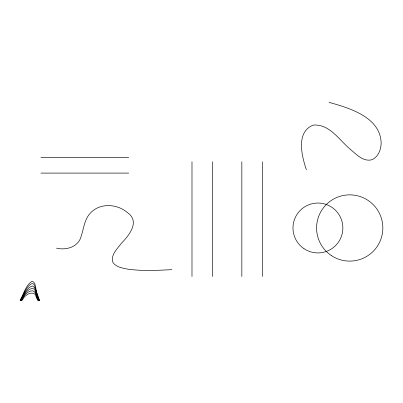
<?xml version="1.0" encoding="UTF-8"?>
<svg xmlns="http://www.w3.org/2000/svg" width="403" height="403" viewBox="0 0 403 403"><rect width="100%" height="100%" fill="white"/><g stroke="black" fill="none" stroke-linecap="round" stroke-linejoin="round"><path stroke-width="0.6" d="M171.824 269.647C157.205 270.408 142.45 271.159 127.892 269.179C122.577 268.086 116.084 267.26 112.85 262.333C110.382 254.842 117.565 248.651 121.525 243.105C129.444 234.989 140.461 221.333 127.046 212.285C116.714 203.636 99.39 202.754 90.091 213.414C84.368 219.6 83.814 228.34 81.25 235.977C78.691 246.853 66.359 250.601 56.496 248.142M40.874 157.633L128.758 157.633M40.874 173.094L128.758 173.094M329.019 102.357C349.572 108.039 380.78 117.248 381.157 143.458C380.89 150.017 377.954 157.669 371.223 159.92C363.088 161.578 356.595 154.591 350.932 149.845C339.643 140.687 329.745 123.756 313.333 125.096C295.575 131.801 301.807 156.334 306.391 169.754M262.388 161.744L262.388 276.539M241.835 161.744L241.835 276.539M212.542 161.744L212.542 276.539M191.989 161.744L191.989 276.539M21.082 298.416L20.15 300.643L20.488 300.643L24.941 291.278L27.349 287.535L30.2 284.533L31.449 283.813L33.066 283.636L34.401 285.082L37.761 296.406L39.373 300.643L39.711 300.643A75.976 75.976 0 0 1 37.434 294.316C35.096 290.86 36.759 282.261 32.028 281.244C26.18 285.012 24.13 292.502 21.082 298.416M21.601 298.895L20.82 300.643L21.158 300.643C23.409 295.772 26.361 289.843 32.023 288.427C35.927 288.18 35.509 293.737 36.955 296.15A80.187 80.187 0 0 0 38.703 300.643L39.041 300.643C35.968 296.396 37.192 288.714 32.578 285.964C26.81 287.546 24.245 294.104 21.601 298.895M22.21 299.172L21.49 300.643L21.827 300.643L24.694 296.568L27.55 294.331A9.168 9.168 0 0 1 29.585 293.535C32.346 292.533 35.585 293.198 35.998 296.568A62.868 62.868 0 0 0 37.383 299.424L38.033 300.643L38.371 300.643C35.983 297.898 36.804 291.47 32.578 290.78C27.691 290.845 24.245 295.182 22.21 299.172M303.948 248.641A24.941 24.941 0 0 0 342.797 229.755A24.941 24.941 0 0 0 307.015 205.55A24.941 24.941 0 0 0 303.948 248.641M331.15 255.426A33.137 33.137 0 0 0 382.764 230.335A33.137 33.137 0 0 0 335.231 198.18A33.137 33.137 0 0 0 331.15 255.426"/></g></svg>
